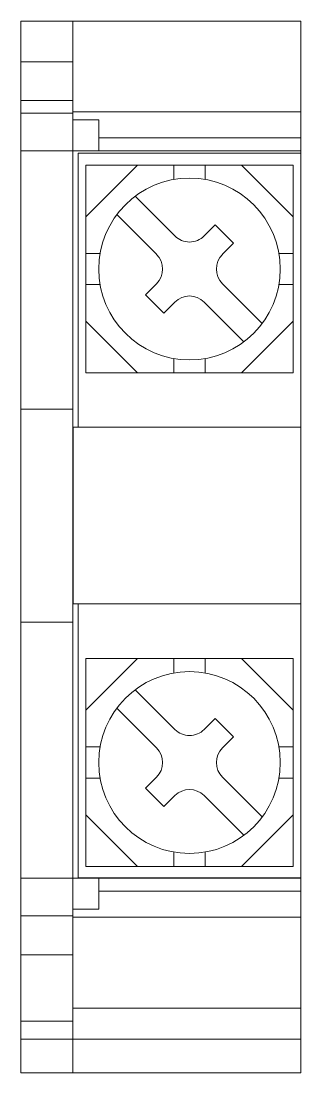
# Model space of a CAD drawing. Header units: millimetres. Extents: x 5.1 to 15.9, y 0.5 to 41.
import ezdxf

# ---------------------------------------------------------------- set-up
doc = ezdxf.new("R2010")
doc.units = ezdxf.units.MM
doc.layers.add('hw_VTP', color=7, linetype='Continuous', lineweight=13)

# ---------------------------------------------------------------- blocks, each defined once
blk = doc.blocks.new('*U395')
blk.add_line((2, 24.86), (2, 18.06))
at = {"layer": 'hw_VTP'}
for p, q in [((0, 0), (0, 40.5)), ((0, 40.5), (10.8, 40.5)), ((10.8, 40.5), (1, 40.5)), ((2, 25.56), (2, 40.5)), ((2, 40.5), (2, 24.86)), ((10.8, 40.5), (10.8, 0)), ((2, 38.923), (0, 38.923)), ((2, 37.444), (0, 37.444)), ((2, 36.951), (0, 36.951)), ((10.8, 37.001), (2, 37.001)), ((3, 36.7), (2, 36.7)), ((3, 36.7), (3, 35.5)), ((10.8, 36), (3, 36)), ((2, 35.5), (0, 35.5)), ((2, 35.5), (10.8, 35.5)), ((4.49, 34.952), (2.5, 32.963)), ((10.5, 32.963), (8.51, 34.952)), ((4.49, 26.952), (2.5, 28.942)), ((10.5, 28.942), (8.51, 26.952)), ((2, 25.56), (0, 25.56)), ((10.8, 24.86), (2, 24.86)), ((2, 0), (2, 18.06)), ((10.8, 18.06), (2, 18.06)), ((2, 17.36), (0, 17.36)), ((4.49, 15.952), (2.5, 13.963)), ((10.5, 13.963), (8.51, 15.952)), ((4.49, 7.952), (2.5, 9.942)), ((10.5, 9.942), (8.51, 7.952)), ((2, 7.5), (0, 7.5)), ((10.8, 7.5), (2, 7.5)), ((3, 6.3), (3, 7.5)), ((10.8, 7), (3, 7)), ((3, 6.3), (2, 6.3)), ((2, 6.049), (0, 6.049)), ((10.8, 6), (2, 6)), ((2, 4.549), (0, 4.549)), ((10.8, 2.5), (2, 2.5)), ((2, 2), (0, 2)), ((1, 1.3), (0, 1.3)), ((10.8, 1.299), (1, 1.299)), ((10.8, 0), (0, 0))]:
    blk.add_line(p, q, dxfattribs=at)
at = {"layer": 'hw_VTP', "color": 4}
for p, q in [((2.2, 35.41), (10.8, 35.41)), ((2.2, 24.86), (2.2, 35.41)), ((10.8, 35.41), (10.8, 24.86)), ((2.2, 7.51), (2.2, 18.06)), ((10.8, 7.51), (10.8, 18.06)), ((2.2, 7.51), (10.8, 7.51))]:
    blk.add_line(p, q, dxfattribs=at)
at = {"layer": 'hw_VTP', "color": 0}
for p, q in [((10.5, 34.952), (2.5, 34.952)), ((2.5, 26.952), (2.5, 34.952)), ((5.9, 34.952), (5.9, 34.4)), ((7.1, 34.952), (7.1, 34.4)), ((10.5, 26.952), (10.5, 34.952)), ((5.934, 32.225), (4.404, 33.755)), ((5.227, 31.518), (3.697, 33.048)), ((7.49, 32.649), (7.066, 32.225)), ((8.197, 31.942), (7.49, 32.649)), ((8.197, 31.942), (7.773, 31.518)), ((2.5, 31.552), (3.052, 31.552)), ((10.5, 31.552), (9.948, 31.552)), ((5.227, 30.386), (4.803, 29.962)), ((9.303, 28.856), (7.773, 30.386)), ((2.5, 30.352), (3.052, 30.352)), ((10.5, 30.352), (9.948, 30.352)), ((5.51, 29.255), (4.803, 29.962)), ((5.934, 29.679), (5.51, 29.255)), ((8.596, 28.149), (7.066, 29.679)), ((5.9, 26.952), (5.9, 27.504)), ((7.1, 26.952), (7.1, 27.504)), ((10.5, 26.952), (2.5, 26.952)), ((10.5, 15.952), (2.5, 15.952)), ((2.5, 7.952), (2.5, 15.952)), ((5.9, 15.952), (5.9, 15.4)), ((7.1, 15.952), (7.1, 15.4)), ((10.5, 7.952), (10.5, 15.952)), ((5.934, 13.225), (4.404, 14.755)), ((5.227, 12.518), (3.697, 14.048)), ((7.49, 13.649), (7.066, 13.225)), ((8.197, 12.942), (7.49, 13.649)), ((8.197, 12.942), (7.773, 12.518)), ((2.5, 12.552), (3.052, 12.552)), ((10.5, 12.552), (9.948, 12.552)), ((2.5, 11.352), (3.052, 11.352)), ((5.227, 11.386), (4.803, 10.962)), ((9.303, 9.856), (7.773, 11.386)), ((10.5, 11.352), (9.948, 11.352)), ((5.51, 10.255), (4.803, 10.962)), ((5.934, 10.679), (5.51, 10.255)), ((8.596, 9.149), (7.066, 10.679)), ((5.9, 7.952), (5.9, 8.504)), ((7.1, 7.952), (7.1, 8.504)), ((10.5, 7.952), (2.5, 7.952))]:
    blk.add_line(p, q, dxfattribs=at)
at = {"layer": 'hw_VTP'}
for centre in [(6.5, 30.952), (6.5, 11.952)]:
    blk.add_circle(centre, 3.5, dxfattribs=at)
at = {"layer": 'hw_VTP', "color": 0}
for centre, start, end in [((6.5, 32.791), 225, 315), ((4.662, 30.952), 315, 45), ((8.338, 30.952), 135, 225), ((6.5, 29.114), 45, 135), ((6.5, 13.791), 225, 315), ((4.662, 11.952), 315, 45), ((8.338, 11.952), 135, 225), ((6.5, 10.114), 45, 135)]:
    blk.add_arc(centre, 0.8, start, end, dxfattribs=at)

msp = doc.modelspace()

# ---------------------------------------------------------------- block references
msp.add_blockref('*U395', (5.112, 0.507))

doc.saveas('drawing.dxf')
